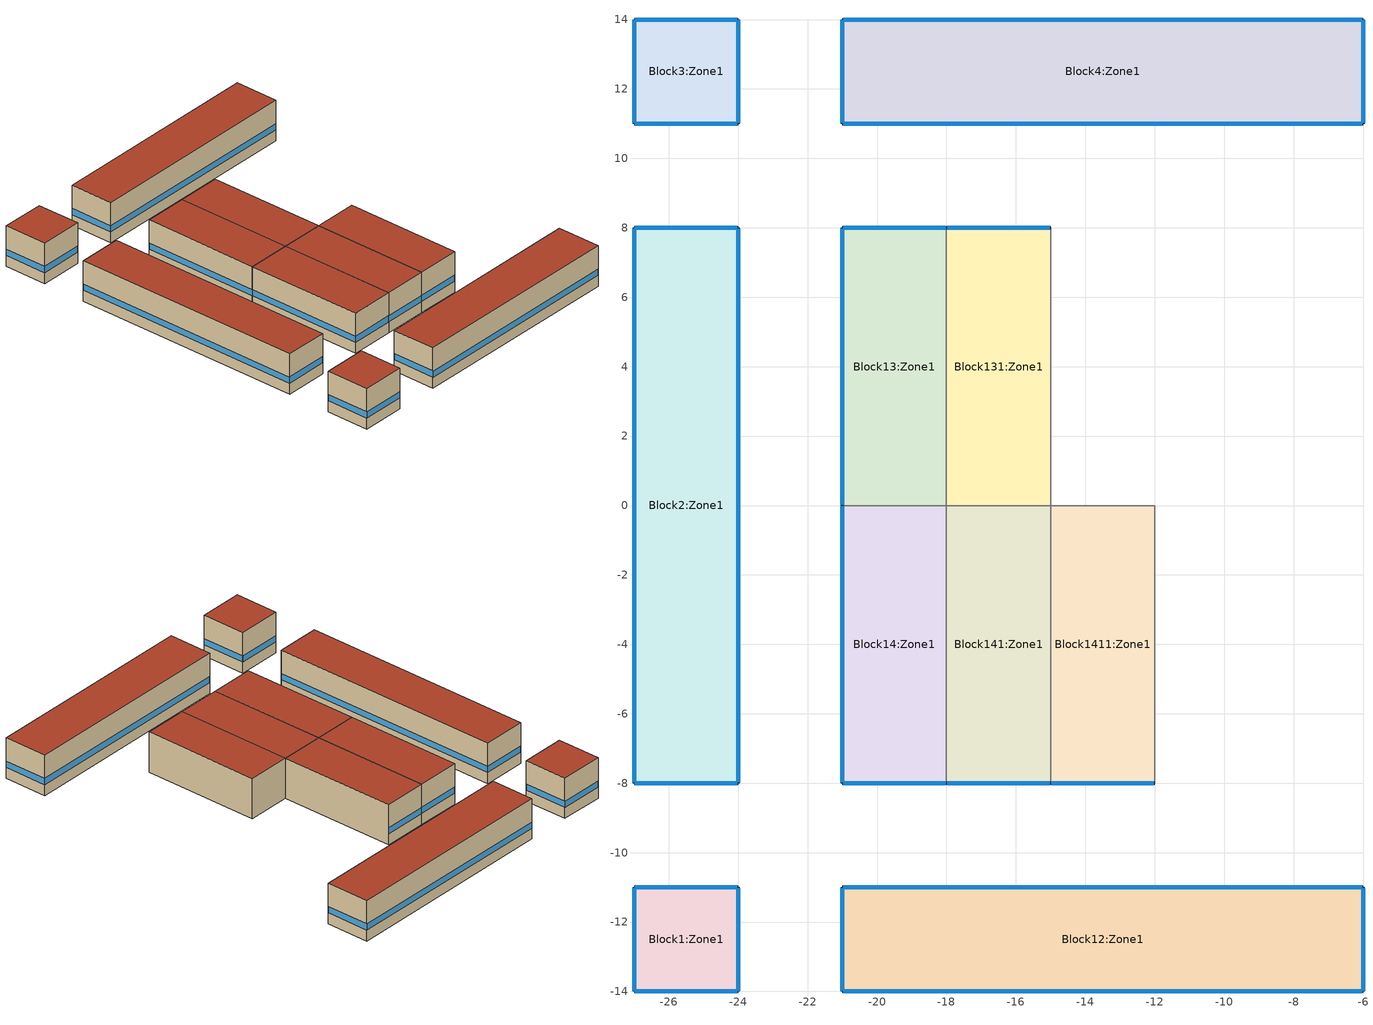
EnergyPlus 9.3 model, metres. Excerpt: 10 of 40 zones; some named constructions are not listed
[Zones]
Block12:Zone1
 floor outside (Project external floor): -6,-11 -6,-14 -21,-14 -21,-11 z2.5
 wall outside (Brick_block_wall_domestic): -21,-11 -21,-14 -6,-14 -6,-11 -21,-11 z2.5:5.3
 window (1001): -6.03,-11 -20.97,-11 / -20.97,-14 -6.03,-14 z3.26:3.68; -21,-11.03 -21,-13.97 / -6,-13.97 -6,-11.03 z3.26:3.69
 roof outside (Project flat roof): -6,-14 -6,-11 -21,-11 -21,-14 z5.3
Block4:Zone1
 floor outside (Project external floor): -6,14 -6,11 -21,11 -21,14 z2.5
 wall outside (Brick_block_wall_domestic): -21,14 -21,11 -6,11 -6,14 -21,14 z2.5:5.3
 window (1001): -6,11.03 -6,13.97 / -21,13.97 -21,11.03 z3.26:3.69; -20.97,11 -6.03,11 / -6.03,14 -20.97,14 z3.26:3.68
 roof outside (Project flat roof): -6,11 -6,14 -21,14 -21,11 z5.3
Block1411:Zone1
 floor outside (Project external floor): -12,0 -12,-8 -15,-8 -15,0 z2.5
 wall outside (Brick_block_wall_domestic): -15,-8 -12,-8 z2.5:5.3
 wall to Block14111:Zone1 (115mm brick cavity wall with 50mm air gap): -12,-8 -12,0 z2.5:5.3
 wall to Block141:Zone1 (115mm brick cavity wall with 50mm air gap_Rev): -15,0 -15,-8 z2.5:5.3
 wall to Block1311:Zone1 (115mm brick cavity wall with 50mm air gap_Rev): -12,0 -15,0 z2.5:5.3
 window (1001): -14.97,-8 -12.03,-8 z3.26:3.69
 roof outside (Project flat roof): -12,-8 -12,0 -15,0 -15,-8 z5.3
Block13:Zone1
 floor outside (Project external floor): -18,8 -18,0 -21,0 -21,8 z2.5
 wall outside (Brick_block_wall_domestic): -18,8 -21,8 -21,0 z2.5:5.3
 wall to Block14:Zone1 (115mm brick cavity wall with 50mm air gap_Rev): -21,0 -18,0 z2.5:5.3
 wall to Block131:Zone1 (115mm brick cavity wall with 50mm air gap): -18,0 -18,8 z2.5:5.3
 window (1001): -18.03,8 -20.97,8 z3.26:3.69; -21,7.97 -21,0.03 z3.26:3.68
 roof outside (Project flat roof): -18,0 -18,8 -21,8 -21,0 z5.3
Block3:Zone1
 floor outside (Project external floor): -24,14 -24,11 -27,11 -27,14 z2.5
 wall outside (Brick_block_wall_domestic): -27,14 -27,11 -24,11 -24,14 -27,14 z2.5:5.3
 window (1001): -27,13.97 -27,11.03 / -24.03,14 -26.97,14 / -26.97,11 -24.03,11 / -24,11.03 -24,13.97 z3.26:3.69
 roof outside (Project flat roof): -24,11 -24,14 -27,14 -27,11 z5.3
Block1:Zone1
 floor outside (Project external floor): -24,-11 -24,-14 -27,-14 -27,-11 z2.5
 wall outside (Brick_block_wall_domestic): -27,-11 -27,-14 -24,-14 -24,-11 -27,-11 z2.5:5.3
 window (1001): -24.03,-11 -26.97,-11 / -24,-13.97 -24,-11.03 / -27,-11.03 -27,-13.97 / -26.97,-14 -24.03,-14 z3.26:3.69
 roof outside (Project flat roof): -24,-14 -24,-11 -27,-11 -27,-14 z5.3
Block14:Zone1
 floor outside (Project external floor): -18,0 -18,-8 -21,-8 -21,0 z2.5
 wall outside (Brick_block_wall_domestic): -21,0 -21,-8 -18,-8 z2.5:5.3
 wall to Block141:Zone1 (115mm brick cavity wall with 50mm air gap): -18,-8 -18,0 z2.5:5.3
 window (1001): -20.97,-8 -18.03,-8 z3.26:3.69; -21,-0.03 -21,-7.97 z3.26:3.68
 roof outside (Project flat roof): -18,-8 -18,0 -21,0 -21,-8 z5.3
Block131:Zone1
 floor outside (Project external floor): -15,8 -15,0 -18,0 -18,8 z2.5
 wall outside (Brick_block_wall_domestic): -15,8 -18,8 z2.5:5.3
 wall to Block1311:Zone1 (115mm brick cavity wall with 50mm air gap): -15,0 -15,8 z2.5:5.3
 wall to Block141:Zone1 (115mm brick cavity wall with 50mm air gap): -18,0 -15,0 z2.5:5.3
 window (1001): -15.03,8 -17.97,8 z3.26:3.69
 roof outside (Project flat roof): -15,0 -15,8 -18,8 -18,0 z5.3
Block2:Zone1
 floor outside (Project external floor): -24,8 -24,-8 -27,-8 -27,8 z2.5
 wall outside (Brick_block_wall_domestic): -24,-8 -24,8 -27,8 -27,-8 -24,-8 z2.5:5.3
 window (1001): -24.03,8 -26.97,8 / -26.97,-8 -24.03,-8 z3.26:3.69; -24,-7.97 -24,7.97 / -27,7.97 -27,-7.97 z3.26:3.68
 roof outside (Project flat roof): -24,-8 -24,8 -27,8 -27,-8 z5.3
Block141:Zone1
 floor outside (Project external floor): -15,0 -15,-8 -18,-8 -18,0 z2.5
 wall outside (Brick_block_wall_domestic): -18,-8 -15,-8 z2.5:5.3
 window (1001): -17.97,-8 -15.03,-8 z3.26:3.69
 roof outside (Project flat roof): -15,-8 -15,0 -18,0 -18,-8 z5.3
[Schedule:Compact]
On: Through: 12/31, For: AllDays, Until: 24:00, 1
20001: Through: 12/31, For: Weekdays Weekends SummerDesignDays, Until: 24:00, 16, For: WinterDesignDays, Until: 24:00, 0, For: AllOtherDays, Until: 24:00, 16
[AirflowNetwork:MultiZone:Zone] Ventilation Control Mode=Temperature; Ventilation Control Zone Temperature Setpoint Schedule=20001; Minimum Venting Open Factor=1; Venting Availability Schedule=On
Block1:Zone1; Block2:Zone1; Block3:Zone1; Block4:Zone1; Block12:Zone1; Block14:Zone1; Block13:Zone1; Block131:Zone1; Block141:Zone1; Block1411:Zone1
[AirflowNetwork:MultiZone:Surface] Window/Door Opening Factor, or Crack Factor=1
Block1:Zone1_ExtFloor_0_0_0: Leakage Component=Block1:Zone1_ExtFloor_0_0_0
Block1:Zone1_Roof_1_0_0: Leakage Component=Block1:Zone1_Roof_1_0_0
Block1:Zone1_Wall_2_0_0: Leakage Component=Block1:Zone1_Wall_2_0_0
Block1:Zone1_Wall_3_0_0: Leakage Component=Block1:Zone1_Wall_3_0_0
Block1:Zone1_Wall_4_0_0: Leakage Component=Block1:Zone1_Wall_4_0_0
Block1:Zone1_Wall_5_0_0: Leakage Component=Block1:Zone1_Wall_5_0_0
Block2:Zone1_ExtFloor_0_0_0: Leakage Component=Block2:Zone1_ExtFloor_0_0_0
Block2:Zone1_Roof_1_0_0: Leakage Component=Block2:Zone1_Roof_1_0_0
Block2:Zone1_Wall_2_0_0: Leakage Component=Block2:Zone1_Wall_2_0_0
Block2:Zone1_Wall_3_0_0: Leakage Component=Block2:Zone1_Wall_3_0_0
Block2:Zone1_Wall_4_0_0: Leakage Component=Block2:Zone1_Wall_4_0_0
Block2:Zone1_Wall_5_0_0: Leakage Component=Block2:Zone1_Wall_5_0_0
Block3:Zone1_ExtFloor_0_0_0: Leakage Component=Block3:Zone1_ExtFloor_0_0_0
Block3:Zone1_Roof_1_0_0: Leakage Component=Block3:Zone1_Roof_1_0_0
Block3:Zone1_Wall_2_0_0: Leakage Component=Block3:Zone1_Wall_2_0_0
Block3:Zone1_Wall_3_0_0: Leakage Component=Block3:Zone1_Wall_3_0_0
Block3:Zone1_Wall_4_0_0: Leakage Component=Block3:Zone1_Wall_4_0_0
Block3:Zone1_Wall_5_0_0: Leakage Component=Block3:Zone1_Wall_5_0_0
Block4:Zone1_ExtFloor_0_0_0: Leakage Component=Block4:Zone1_ExtFloor_0_0_0
Block4:Zone1_Roof_1_0_0: Leakage Component=Block4:Zone1_Roof_1_0_0
Block4:Zone1_Wall_2_0_0: Leakage Component=Block4:Zone1_Wall_2_0_0
Block4:Zone1_Wall_3_0_0: Leakage Component=Block4:Zone1_Wall_3_0_0
Block4:Zone1_Wall_4_0_0: Leakage Component=Block4:Zone1_Wall_4_0_0
Block4:Zone1_Wall_5_0_0: Leakage Component=Block4:Zone1_Wall_5_0_0
Block12:Zone1_ExtFloor_0_0_0: Leakage Component=Block12:Zone1_ExtFloor_0_0_0
Block12:Zone1_Roof_1_0_0: Leakage Component=Block12:Zone1_Roof_1_0_0
Block12:Zone1_Wall_2_0_0: Leakage Component=Block12:Zone1_Wall_2_0_0
Block12:Zone1_Wall_3_0_0: Leakage Component=Block12:Zone1_Wall_3_0_0
Block12:Zone1_Wall_4_0_0: Leakage Component=Block12:Zone1_Wall_4_0_0
Block12:Zone1_Wall_5_0_0: Leakage Component=Block12:Zone1_Wall_5_0_0
Block14:Zone1_ExtFloor_0_0_0: Leakage Component=Block14:Zone1_ExtFloor_0_0_0
Block14:Zone1_Roof_1_0_0: Leakage Component=Block14:Zone1_Roof_1_0_0
Block14:Zone1_Partition_2_0_0: Leakage Component=Block14:Zone1_Partition_2_0_0
Block14:Zone1_Partition_3_0_0: Leakage Component=Block14:Zone1_Partition_3_0_0
Block14:Zone1_Wall_4_0_0: Leakage Component=Block14:Zone1_Wall_4_0_0
Block14:Zone1_Wall_5_0_0: Leakage Component=Block14:Zone1_Wall_5_0_0
Sub Surface 57: Leakage Component=Block14:Zone1_Wall_5_0_0_0_0_0_Win; Ventilation Control Mode=Temperature; Ventilation Control Zone Temperature Setpoint Schedule=20001; Venting Availability Schedule=On
Block13:Zone1_ExtFloor_0_0_0: Leakage Component=Block13:Zone1_ExtFloor_0_0_0
Block13:Zone1_Roof_1_0_0: Leakage Component=Block13:Zone1_Roof_1_0_0
Block13:Zone1_Partition_2_0_0: Leakage Component=Block13:Zone1_Partition_2_0_0
Block13:Zone1_Wall_3_0_0: Leakage Component=Block13:Zone1_Wall_3_0_0
Sub Surface 21: Leakage Component=Block13:Zone1_Wall_3_0_0_0_0_0_Win; Ventilation Control Mode=Temperature; Ventilation Control Zone Temperature Setpoint Schedule=20001; Venting Availability Schedule=On
Block13:Zone1_Wall_4_0_0: Leakage Component=Block13:Zone1_Wall_4_0_0
Block131:Zone1_ExtFloor_0_0_0: Leakage Component=Block131:Zone1_ExtFloor_0_0_0
Block131:Zone1_Roof_1_0_0: Leakage Component=Block131:Zone1_Roof_1_0_0
Block131:Zone1_Partition_2_0_0: Leakage Component=Block131:Zone1_Partition_2_0_0
Block131:Zone1_Wall_3_0_0: Leakage Component=Block131:Zone1_Wall_3_0_0
Sub Surface 7: Leakage Component=Block131:Zone1_Wall_3_0_0_0_0_0_Win; Ventilation Control Mode=Temperature; Ventilation Control Zone Temperature Setpoint Schedule=20001; Venting Availability Schedule=On
Block131:Zone1_Partition_5_0_0: Leakage Component=Block131:Zone1_Partition_5_0_0
Block141:Zone1_ExtFloor_0_0_0: Leakage Component=Block141:Zone1_ExtFloor_0_0_0
Block141:Zone1_Roof_1_0_0: Leakage Component=Block141:Zone1_Roof_1_0_0
Block141:Zone1_Partition_2_0_0: Leakage Component=Block141:Zone1_Partition_2_0_0
Block141:Zone1_Wall_5_0_0: Leakage Component=Block141:Zone1_Wall_5_0_0
Sub Surface 45: Leakage Component=Block141:Zone1_Wall_5_0_0_0_0_0_Win; Ventilation Control Mode=Temperature; Ventilation Control Zone Temperature Setpoint Schedule=20001; Venting Availability Schedule=On
Block1411:Zone1_ExtFloor_0_0_0: Leakage Component=Block1411:Zone1_ExtFloor_0_0_0
Block1411:Zone1_Roof_1_0_0: Leakage Component=Block1411:Zone1_Roof_1_0_0
Block1411:Zone1_Partition_2_0_0: Leakage Component=Block1411:Zone1_Partition_2_0_0
Block1411:Zone1_Wall_5_0_0: Leakage Component=Block1411:Zone1_Wall_5_0_0
Sub Surface 47: Leakage Component=Block1411:Zone1_Wall_5_0_0_0_0_0_Win; Ventilation Control Mode=Temperature; Ventilation Control Zone Temperature Setpoint Schedule=20001; Venting Availability Schedule=On
[AirflowNetwork:MultiZone:Surface:Crack] Reference Crack Conditions=Reference Crack Conditions
Name | Air Mass Flow Coefficient at Reference Conditions {kg/s} | Air Mass Flow Exponent
Block1:Zone1_ExtFloor_0_0_0; Block3:Zone1_ExtFloor_0_0_0 | 0.009 | 1
Block1:Zone1_Roof_1_0_0; Block3:Zone1_Roof_1_0_0 | 0.00135 | 0.7
Block1:Zone1_Wall_2_0_0; Block1:Zone1_Wall_3_0_0; Block1:Zone1_Wall_4_0_0; Block1:Zone1_Wall_5_0_0; Block2:Zone1_Wall_3_0_0; Block2:Zone1_Wall_5_0_0; Block3:Zone1_Wall_2_0_0; Block3:Zone1_Wall_3_0_0; Block3:Zone1_Wall_4_0_0; Block3:Zone1_Wall_5_0_0; Block4:Zone1_Wall_2_0_0; Block4:Zone1_Wall_4_0_0; Block12:Zone1_Wall_2_0_0; Block12:Zone1_Wall_4_0_0 | 0.00168 | 0.7
Block2:Zone1_ExtFloor_0_0_0 | 0.048 | 1
Block2:Zone1_Roof_1_0_0 | 0.0072 | 0.7
Block2:Zone1_Wall_2_0_0; Block2:Zone1_Wall_4_0_0 | 0.00896 | 0.7
Block4:Zone1_ExtFloor_0_0_0; Block12:Zone1_ExtFloor_0_0_0 | 0.045 | 1
Block4:Zone1_Roof_1_0_0; Block12:Zone1_Roof_1_0_0 | 0.00675 | 0.7
Block4:Zone1_Wall_3_0_0; Block4:Zone1_Wall_5_0_0; Block12:Zone1_Wall_3_0_0; Block12:Zone1_Wall_5_0_0 | 0.0084 | 0.7
Block14:Zone1_ExtFloor_0_0_0; Block13:Zone1_ExtFloor_0_0_0; Block131:Zone1_ExtFloor_0_0_0; Block141:Zone1_ExtFloor_0_0_0; Block1411:Zone1_ExtFloor_0_0_0 | 0.024 | 1
Block14:Zone1_Roof_1_0_0; Block13:Zone1_Roof_1_0_0; Block131:Zone1_Roof_1_0_0; Block141:Zone1_Roof_1_0_0; Block1411:Zone1_Roof_1_0_0 | 0.0036 | 0.7
Block14:Zone1_Partition_2_0_0; Block13:Zone1_Partition_2_0_0; Block131:Zone1_Partition_2_0_0; Block141:Zone1_Partition_2_0_0; Block1411:Zone1_Partition_2_0_0 | 0.112 | 0.75
Block14:Zone1_Partition_3_0_0; Block131:Zone1_Partition_5_0_0 | 0.042 | 0.75
Block14:Zone1_Wall_4_0_0; Block13:Zone1_Wall_4_0_0 | 0.00448 | 0.7
Block14:Zone1_Wall_5_0_0; Block13:Zone1_Wall_3_0_0 | 0.0015128 | 0.7
Block131:Zone1_Wall_3_0_0; Block141:Zone1_Wall_5_0_0; Block1411:Zone1_Wall_5_0_0 | 0.0014813 | 0.7
[AirflowNetwork:MultiZone:ExternalNode]
Name | External Node Height {m} | Wind Pressure Coefficient Curve
Block1:Zone1_ExtFloor_0_0_0 | 3.33 | Block1:Zone1_ExtFloor_0_0_0
Block1:Zone1_Roof_1_0_0 | 7.07 | Block1:Zone1_Roof_1_0_0
Block1:Zone1_Wall_2_0_0 | 5.2 | Block1:Zone1_Wall_2_0_0
Block1:Zone1_Wall_3_0_0 | 5.2 | Block1:Zone1_Wall_3_0_0
Block1:Zone1_Wall_4_0_0 | 5.2 | Block1:Zone1_Wall_4_0_0
Block1:Zone1_Wall_5_0_0 | 5.2 | Block1:Zone1_Wall_5_0_0
Block2:Zone1_ExtFloor_0_0_0 | 3.33 | Block2:Zone1_ExtFloor_0_0_0
Block2:Zone1_Roof_1_0_0 | 7.07 | Block2:Zone1_Roof_1_0_0
Block2:Zone1_Wall_2_0_0 | 5.2 | Block2:Zone1_Wall_2_0_0
Block2:Zone1_Wall_3_0_0 | 5.2 | Block2:Zone1_Wall_3_0_0
Block2:Zone1_Wall_4_0_0 | 5.2 | Block2:Zone1_Wall_4_0_0
Block2:Zone1_Wall_5_0_0 | 5.2 | Block2:Zone1_Wall_5_0_0
Block3:Zone1_ExtFloor_0_0_0 | 3.33 | Block3:Zone1_ExtFloor_0_0_0
Block3:Zone1_Roof_1_0_0 | 7.07 | Block3:Zone1_Roof_1_0_0
Block3:Zone1_Wall_2_0_0 | 5.2 | Block3:Zone1_Wall_2_0_0
Block3:Zone1_Wall_3_0_0 | 5.2 | Block3:Zone1_Wall_3_0_0
Block3:Zone1_Wall_4_0_0 | 5.2 | Block3:Zone1_Wall_4_0_0
Block3:Zone1_Wall_5_0_0 | 5.2 | Block3:Zone1_Wall_5_0_0
Block4:Zone1_ExtFloor_0_0_0 | 3.33 | Block4:Zone1_ExtFloor_0_0_0
Block4:Zone1_Roof_1_0_0 | 7.07 | Block4:Zone1_Roof_1_0_0
Block4:Zone1_Wall_2_0_0 | 5.2 | Block4:Zone1_Wall_2_0_0
Block4:Zone1_Wall_3_0_0 | 5.2 | Block4:Zone1_Wall_3_0_0
Block4:Zone1_Wall_4_0_0 | 5.2 | Block4:Zone1_Wall_4_0_0
Block4:Zone1_Wall_5_0_0 | 5.2 | Block4:Zone1_Wall_5_0_0
Block12:Zone1_ExtFloor_0_0_0 | 3.33 | Block12:Zone1_ExtFloor_0_0_0
Block12:Zone1_Roof_1_0_0 | 7.07 | Block12:Zone1_Roof_1_0_0
Block12:Zone1_Wall_2_0_0 | 5.2 | Block12:Zone1_Wall_2_0_0
Block12:Zone1_Wall_3_0_0 | 5.2 | Block12:Zone1_Wall_3_0_0
Block12:Zone1_Wall_4_0_0 | 5.2 | Block12:Zone1_Wall_4_0_0
Block12:Zone1_Wall_5_0_0 | 5.2 | Block12:Zone1_Wall_5_0_0
Block14:Zone1_ExtFloor_0_0_0 | 3.33 | Block14:Zone1_ExtFloor_0_0_0
Block14:Zone1_Roof_1_0_0 | 7.07 | Block14:Zone1_Roof_1_0_0
Block14:Zone1_Wall_4_0_0 | 5.2 | Block14:Zone1_Wall_4_0_0
Block14:Zone1_Wall_5_0_0 | 5.2 | Block14:Zone1_Wall_5_0_0
Block13:Zone1_ExtFloor_0_0_0 | 3.33 | Block13:Zone1_ExtFloor_0_0_0
Block13:Zone1_Roof_1_0_0 | 7.07 | Block13:Zone1_Roof_1_0_0
Block13:Zone1_Wall_3_0_0 | 5.2 | Block13:Zone1_Wall_3_0_0
Block13:Zone1_Wall_4_0_0 | 5.2 | Block13:Zone1_Wall_4_0_0
Block131:Zone1_ExtFloor_0_0_0 | 3.33 | Block131:Zone1_ExtFloor_0_0_0
Block131:Zone1_Roof_1_0_0 | 7.07 | Block131:Zone1_Roof_1_0_0
Block131:Zone1_Wall_3_0_0 | 5.2 | Block131:Zone1_Wall_3_0_0
Block141:Zone1_ExtFloor_0_0_0 | 3.33 | Block141:Zone1_ExtFloor_0_0_0
Block141:Zone1_Roof_1_0_0 | 7.07 | Block141:Zone1_Roof_1_0_0
Block141:Zone1_Wall_5_0_0 | 5.2 | Block141:Zone1_Wall_5_0_0
Block1411:Zone1_ExtFloor_0_0_0 | 3.33 | Block1411:Zone1_ExtFloor_0_0_0
Block1411:Zone1_Roof_1_0_0 | 7.07 | Block1411:Zone1_Roof_1_0_0
Block1411:Zone1_Wall_5_0_0 | 5.2 | Block1411:Zone1_Wall_5_0_0
[AirflowNetwork:MultiZone:WindPressureCoefficientValues] AirflowNetwork:MultiZone:WindPressureCoefficientArray=Cp Data
Name | Wind Pressure Coefficient Value 1 | Wind Pressure Coefficient Value 2 | Wind Pressure Coefficient Value 3 | Wind Pressure Coefficient Value 4 | Wind Pressure Coefficient Value 5 | Wind Pressure Coefficient Value 6 | Wind Pressure Coefficient Value 7 | Wind Pressure Coefficient Value 8
Block1:Zone1_ExtFloor_0_0_0; Block2:Zone1_ExtFloor_0_0_0; Block3:Zone1_ExtFloor_0_0_0; Block4:Zone1_ExtFloor_0_0_0; Block12:Zone1_ExtFloor_0_0_0; Block14:Zone1_ExtFloor_0_0_0; Block13:Zone1_ExtFloor_0_0_0; Block131:Zone1_ExtFloor_0_0_0; Block141:Zone1_ExtFloor_0_0_0; Block1411:Zone1_ExtFloor_0_0_0 | 0.3 | -.5 | -.6 | -.5 | -.5 | -.5 | -.6 | -.5
Block1:Zone1_Roof_1_0_0; Block2:Zone1_Roof_1_0_0; Block3:Zone1_Roof_1_0_0; Block4:Zone1_Roof_1_0_0; Block12:Zone1_Roof_1_0_0; Block14:Zone1_Roof_1_0_0; Block13:Zone1_Roof_1_0_0; Block131:Zone1_Roof_1_0_0; Block141:Zone1_Roof_1_0_0; Block1411:Zone1_Roof_1_0_0 | -.6 | -.5 | -.4 | -.5 | -.6 | -.5 | -.4 | -.5
Block1:Zone1_Wall_2_0_0; Block2:Zone1_Wall_2_0_0; Block3:Zone1_Wall_2_0_0; Block4:Zone1_Wall_2_0_0; Block12:Zone1_Wall_2_0_0 | -.3 | 0.1 | 0.4 | 0.1 | -.3 | -.35 | -.2 | -.35
Block1:Zone1_Wall_3_0_0; Block2:Zone1_Wall_3_0_0; Block3:Zone1_Wall_3_0_0; Block4:Zone1_Wall_3_0_0; Block12:Zone1_Wall_3_0_0; Block13:Zone1_Wall_3_0_0; Block131:Zone1_Wall_3_0_0 | 0.4 | 0.1 | -.3 | -.35 | -.2 | -.35 | -.3 | 0.1
Block1:Zone1_Wall_4_0_0; Block2:Zone1_Wall_4_0_0; Block3:Zone1_Wall_4_0_0; Block4:Zone1_Wall_4_0_0; Block12:Zone1_Wall_4_0_0; Block14:Zone1_Wall_4_0_0; Block13:Zone1_Wall_4_0_0 | -.3 | -.35 | -.2 | -.35 | -.3 | 0.1 | 0.4 | 0.1
Block1:Zone1_Wall_5_0_0; Block2:Zone1_Wall_5_0_0; Block3:Zone1_Wall_5_0_0; Block4:Zone1_Wall_5_0_0; Block12:Zone1_Wall_5_0_0; Block14:Zone1_Wall_5_0_0; Block141:Zone1_Wall_5_0_0; Block1411:Zone1_Wall_5_0_0 | -.2 | -.35 | -.3 | 0.1 | 0.4 | 0.1 | -.3 | -.35
